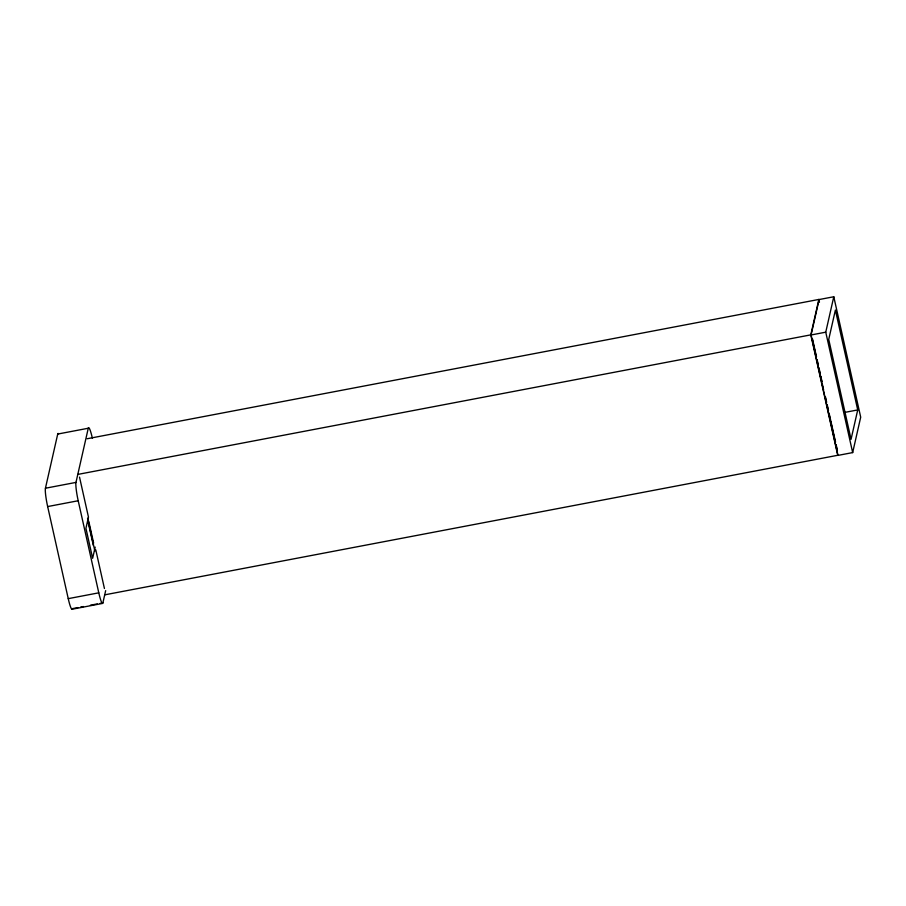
<?xml version="1.0" encoding="UTF-8"?>
<svg xmlns="http://www.w3.org/2000/svg" width="906" height="906" viewBox="0 0 906 906"><rect width="100%" height="100%" fill="white"/><g stroke="black" fill="none" stroke-linecap="round" stroke-linejoin="round"><path stroke-width="1.36" d="M77.905 607.586L72.355 608.651A15.028 1.767 79.2 0 1 68.244 598.651L47.656 506.567A15.028 1.767 79.2 0 1 45.436 488.232L57.724 434.053A15.028 1.767 79.2 0 1 58.618 433.872M100.124 603.362L102.899 602.83A15.028 1.767 79.2 0 1 98.788 592.83L78.199 500.746A15.028 1.767 79.2 0 1 75.979 482.411L88.267 428.244L57.724 434.053M95.175 547.111L92.627 558.311L85.934 528.323L88.471 517.122L79.524 477.122M102.899 602.83L105.662 590.644M104.688 594.846L837.733 455.288L810.813 334.858L818.843 299.444L87.191 438.742M811.085 334.971L819.126 299.546L833.78 296.76L860.7 417.179L852.671 452.592L838.005 455.39L811.085 334.971L825.751 332.174L833.78 296.76M857.722 409.931L851.051 439.308L828.73 339.433L835.389 310.045L857.722 409.931L845.502 412.253M77.769 474.427L810.813 334.858M45.436 488.232L75.979 482.411M47.656 506.567L78.199 500.746M68.244 598.651L98.788 592.83M80.679 607.065L83.465 606.533M90.407 605.208L97.338 603.894M72.004 609.24L102.548 603.43M818.843 299.444L819.454 302.174M825.751 332.174L852.671 452.592M812.512 339.048L816.499 356.93M817.121 359.682L818.345 365.175M818.967 367.927L820.19 373.431M820.802 376.171L822.036 381.675M825.411 396.805L826.646 402.298M827.257 405.05L828.492 410.554M829.103 413.295L835.558 442.173M836.17 444.925L837.404 450.429M812.229 338.946L812.852 341.698M813.463 344.45L816.227 356.817M816.838 359.569L818.073 365.073M818.684 367.825L819.919 373.317M820.53 376.069L821.765 381.573M822.376 384.314L823.599 389.818M825.14 396.692L826.374 402.196M826.985 404.948L828.209 410.441M828.831 413.193L830.055 418.697M830.677 421.437L835.287 442.071M835.898 444.812L837.121 450.316M95.787 549.874L104.428 588.492M88.72 521.143L93.635 543.136M87.554 518.221L94.892 551.063M87.927 521.188L93.363 545.469M91.178 532.966A5.006 0.589 79.2 0 1 90.623 531.052M90.09 528.56A5.006 0.589 79.2 0 1 89.887 527.292M88.267 428.244A15.028 1.767 79.2 0 1 92.378 438.244"/></g></svg>
